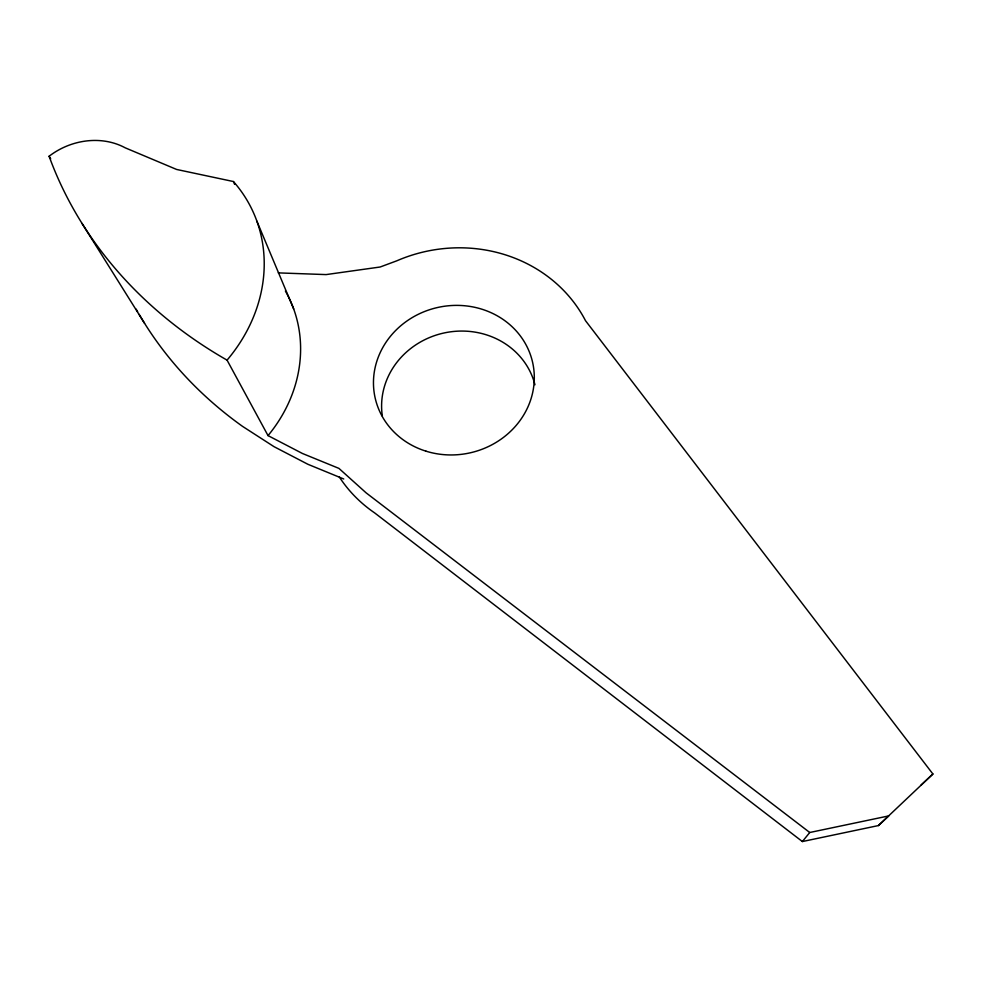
<?xml version="1.0" encoding="UTF-8"?>
<svg xmlns="http://www.w3.org/2000/svg" width="982" height="982" viewBox="0 0 982 982"><rect width="100%" height="100%" fill="white"/><g stroke="black" fill="none" stroke-linecap="round" stroke-linejoin="round"><path stroke-width="1.47" d="M802.38 841.549L809.745 832.503L888.747 815.907L878.411 825.567L802.38 841.549L374.731 512.96A140.77 130.581 -12.8 0 1 339.33 476.994M878.411 825.567L932.9 774L585.518 320.709A145.717 134.473 -12.8 0 0 396.728 260.844L380.144 267.006L326.11 274.592L278.299 272.886M920.981 785.17L932.9 774M234.624 184.346L233.434 181.535L176.613 169.456L125.193 147.816A65.941 56.453 -24.4 0 0 49.1 156.248L50.696 158.839M343.737 478.983L307.857 464.265L274.015 446.663L242.529 426.36A420.996 367.599 -7.6 0 1 139.125 314.326M49.1 156.248A475.546 403.676 -7.8 0 0 227.063 360.136L268.025 435.603L302.419 453.475L338.925 468.389L366.151 492.878L809.745 832.503M82.022 223.417L144.55 323.287M256.867 221.122L293.692 308.986M382.342 416.049A77.983 72.324 -12.8 0 1 445.042 332.763A77.983 72.324 -12.8 0 1 534.957 384.784M285.394 291.04A144.133 128.225 -27 0 1 268.025 435.603M233.434 181.535A160.913 140.107 -26 0 1 227.063 360.136M137.627 311.736A420.996 367.599 -7.6 0 1 136.154 309.146M426.004 451.18A80.72 74.472 -12.8 0 0 533.152 364.997A80.72 74.472 -12.8 0 0 402.485 324.342A80.72 74.472 -12.8 0 0 426.004 451.18"/></g></svg>
